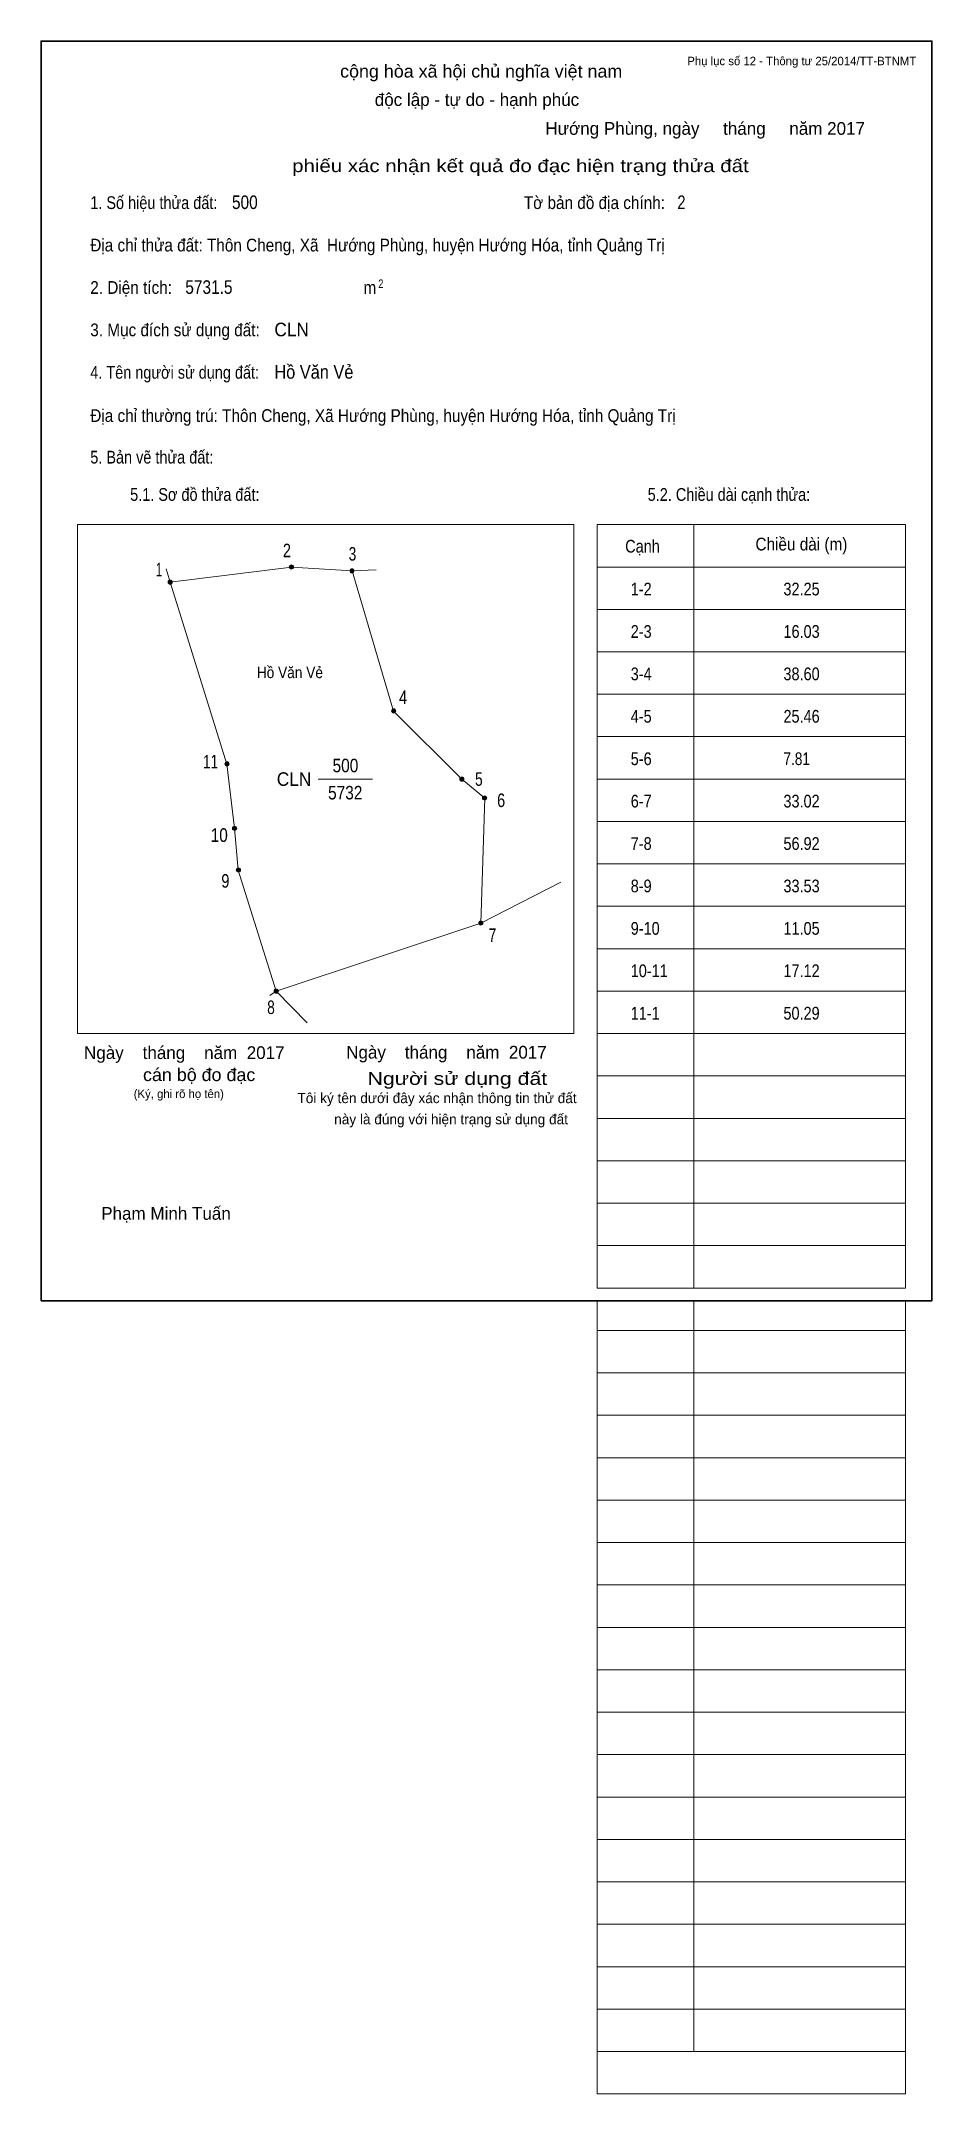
# Model space of a CAD drawing. Header units: centimetres. Extents: x 0 to 21, y -18.7 to 29.7.
import ezdxf
from ezdxf.enums import TextEntityAlignment as Align

# ---------------------------------------------------------------- set-up
doc = ezdxf.new("R2010")
doc.units = ezdxf.units.CM
doc.header["$LTSCALE"] = 0.12
for name, color, linetype in [('2', 7, 'Continuous'), ('30', 7, 'Continuous'), ('34', 7, 'Continuous')]:
    doc.layers.add(name, color=color, linetype=linetype)
for name, color, linetype, lineweight in [('32', 7, 'Continuous', 13), ('33', 7, 'Continuous', 13), ('6', 7, 'Continuous', 13), ('63', 7, 'Continuous', 13)]:
    doc.layers.add(name, color=color, linetype=linetype, lineweight=lineweight)

msp = doc.modelspace()

# ---------------------------------------------------------------- hatches: boundary and pattern name
at = {"layer": '32'}
for points in [[(3.0946, 16.9429, 1), (2.9946, 16.9429, 1)], [(5.9518, 17.3, 1), (5.8518, 17.3, 1)], [(7.3804, 17.2107, 1), (7.2804, 17.2107, 1)], [(8.3625, 13.9071, 1), (8.2625, 13.9071, 1)], [(4.4339, 12.6571, 1), (4.3339, 12.6571, 1)], [(9.9696, 12.3, 1), (9.8696, 12.3, 1)], [(10.5054, 11.8536, 1), (10.4054, 11.8536, 1)], [(4.6125, 11.1393, 1), (4.5125, 11.1393, 1)], [(4.7018, 10.1571, 1), (4.6018, 10.1571, 1)], [(10.4161, 8.9071, 1), (10.3161, 8.9071, 1)], [(5.5946, 7.3, 1), (5.4946, 7.3, 1)]]:
    msp.add_hatch(color=256, dxfattribs=at).paths.add_polyline_path(points)

# ---------------------------------------------------------------- linework, layer by layer
for centre in [(3.0446, 16.9429), (5.9018, 17.3), (7.3304, 17.2107), (8.3125, 13.9071), (4.3839, 12.6571), (9.9196, 12.3), (10.4554, 11.8536), (4.5625, 11.1393), (4.6518, 10.1571), (10.3661, 8.9071), (5.5446, 7.3)]:
    msp.add_circle(centre, 0.05, dxfattribs=at)
at = {"layer": '33'}
msp.add_line((6.53, 12.3), (7.81, 12.3), dxfattribs=at)
at = {"layer": '6'}
for p, q in [((2.95, 17.26), (3.04, 16.94)), ((7.33, 17.21), (7.9, 17.23))]:
    msp.add_line(p, q, dxfattribs=at)
for points in [[(3.04, 16.94), (5.9, 17.3), (7.33, 17.21)], [(3.04, 16.94), (4.38, 12.65), (4.56, 11.14), (4.65, 10.15), (5.54, 7.3), (6.27, 6.55)], [(7.33, 17.21), (8.31, 13.9), (9.92, 12.3), (10.46, 11.85), (10.37, 8.9)], [(5.39, 7.2), (5.54, 7.3), (10.37, 8.9), (12.25, 9.87)]]:
    msp.add_lwpolyline(points, dxfattribs=at)
at = {"layer": '63'}
for p, q in [((0.86, 18.3), (12.56, 18.3)), ((0.86, 6.3), (0.86, 18.3)), ((12.56, 6.3), (12.56, 18.3)), ((13.11, 18.3), (20.38, 18.3)), ((13.11, 0.3), (13.11, 18.3)), ((15.39, 0.3), (15.39, 18.3)), ((20.38, 0.3), (20.38, 18.3)), ((13.11, 17.3), (20.38, 17.3)), ((13.11, 16.3), (20.38, 16.3)), ((13.11, 15.3), (20.38, 15.3)), ((13.11, 14.3), (20.38, 14.3)), ((13.11, 13.3), (20.38, 13.3)), ((13.11, 12.3), (20.38, 12.3)), ((13.11, 11.3), (20.38, 11.3)), ((13.11, 10.3), (20.38, 10.3)), ((13.11, 9.3), (20.38, 9.3)), ((13.11, 8.3), (20.38, 8.3)), ((13.11, 7.3), (20.38, 7.3)), ((0.86, 6.3), (12.56, 6.3)), ((13.11, 6.3), (20.38, 6.3)), ((13.11, 5.3), (20.38, 5.3)), ((13.11, 4.3), (20.38, 4.3)), ((13.11, 3.3), (20.38, 3.3)), ((13.11, 2.3), (20.38, 2.3)), ((13.11, 1.3), (20.38, 1.3)), ((13.11, 0.3), (20.38, 0.3)), ((13.11, -18.7), (13.11, 0)), ((15.39, -17.7), (15.39, 0)), ((20.38, -18.7), (20.38, 0)), ((13.11, -0.7), (20.38, -0.7)), ((13.11, -0.7), (20.38, -0.7)), ((13.11, -1.7), (20.38, -1.7)), ((13.11, -2.7), (20.38, -2.7)), ((13.11, -3.7), (20.38, -3.7)), ((13.11, -4.7), (20.38, -4.7)), ((13.11, -5.7), (20.38, -5.7)), ((13.11, -6.7), (20.38, -6.7)), ((13.11, -7.7), (20.38, -7.7)), ((13.11, -8.7), (20.38, -8.7)), ((13.11, -9.7), (20.38, -9.7)), ((13.11, -10.7), (20.38, -10.7)), ((13.11, -11.7), (20.38, -11.7)), ((13.11, -12.7), (20.38, -12.7)), ((13.11, -13.7), (20.38, -13.7)), ((13.11, -14.7), (20.38, -14.7)), ((13.11, -15.7), (20.38, -15.7)), ((13.11, -16.7), (20.38, -16.7)), ((13.11, -17.7), (20.38, -17.7)), ((13.11, -18.7), (20.38, -18.7))]:
    msp.add_line(p, q, dxfattribs=at)
at = {"layer": '63', "lineweight": 35}
msp.add_lwpolyline([(0, 0), (0, 29.7), (21, 29.7), (21, 0)], close=True, dxfattribs=at)

# ---------------------------------------------------------------- texts
at = {"layer": '2', "width": 0.9}
msp.add_text('Hồ Văn Vẻ', height=0.2678, dxfattribs=at).set_placement((5.865, 14.68), align=Align.CENTER)
at = {"layer": '30'}
for s, width, p in [('1-2', 0.85, (13.9, 16.63)), ('32.25', 0.85, (17.5, 16.63)), ('2-3', 0.85, (13.9, 15.63)), ('16.03', 0.85, (17.5, 15.63)), ('3-4', 0.85, (13.9, 14.63)), ('38.60', 0.85, (17.5, 14.63)), ('4-5', 0.85, (13.9, 13.63)), ('25.46', 0.85, (17.5, 13.63)), ('5-6', 0.85, (13.9, 12.63)), ('7.81', 0.8, (17.5, 12.63)), ('6-7', 0.85, (13.9, 11.63)), ('33.02', 0.85, (17.5, 11.63)), ('7-8', 0.85, (13.9, 10.63)), ('56.92', 0.85, (17.5, 10.63)), ('8-9', 0.85, (13.9, 9.63)), ('33.53', 0.85, (17.5, 9.63)), ('9-10', 0.85, (13.9, 8.63)), ('11.05', 0.85, (17.5, 8.63)), ('10-11', 0.85, (13.9, 7.63)), ('17.12', 0.85, (17.5, 7.63)), ('11-1', 0.85, (13.9, 6.63)), ('50.29', 0.85, (17.5, 6.63))]:
    msp.add_text(s, height=0.3, dxfattribs=dict(at, width=width)).set_placement(p)
at = {"layer": '32'}
for s, width, p in [('2', 0.8, (5.795, 17.53)), ('3', 0.75, (7.34, 17.45)), ('1', 0.65, (2.78, 17.08)), ('4', 0.8, (8.535, 14.07)), ('11', 0.75, (3.995, 12.55)), ('5', 0.75, (10.32, 12.14)), ('6', 0.8, (10.845, 11.64)), ('10', 0.85, (4.2, 10.82)), ('9', 0.8, (4.345, 9.74)), ('7', 0.75, (10.64, 8.46)), ('8', 0.75, (5.42, 6.76))]:
    msp.add_text(s, height=0.32, dxfattribs=dict(at, width=width)).set_placement(p, align=Align.CENTER)
at = {"layer": '33', "width": 0.85}
for s, p in [('500', (7.175, 12.46)), ('5732', (7.17, 11.82))]:
    msp.add_text(s, height=0.32, dxfattribs=at).set_placement(p, align=Align.CENTER)
at = {"layer": '33', "width": 0.95}
msp.add_text('CLN', height=0.32, dxfattribs=at).set_placement((6.37, 12.14), align=Align.RIGHT)
at = {"layer": '34'}
for s, width, p in [('500', 0.85, (4.5, 25.74)), ('2', 0.8, (15, 25.74)), ('5731.5', 0.85, (3.4, 23.74)), ('CLN', 0.95, (5.5, 22.74)), ('Hồ Văn Vẻ', 0.9, (5.5, 21.74))]:
    msp.add_text(s, height=0.32, dxfattribs=dict(at, width=width)).set_placement(p)
at = {"layer": '63', "width": 1.05}
msp.add_text('cộng hòa xã hội chủ nghĩa việt nam', height=0.3, dxfattribs=at).set_placement((10.375, 28.84), align=Align.CENTER)
at = {"layer": '63'}
for s, height, p in [('Phụ lục số 12 - Thông tư 25/2014/TT-BTNMT', 0.2, (20.63, 29.13)), ('Ngày    tháng    năm  2017', 0.3, (5.74, 5.7)), ('Ngày    tháng    năm  2017', 0.3, (11.92, 5.71)), ('(Ký, ghi rõ họ tên)', 0.2, (4.31, 4.78))]:
    msp.add_text(s, height=height, dxfattribs=at).set_placement(p, align=Align.RIGHT)
for s, height, p in [('độc lập - tự do - hạnh phúc', 0.3, (10.275, 28.17)), ('Hướng Phùng, ngày     tháng     năm 2017', 0.3, (15.655, 27.49)), ('Tôi ký tên dưới đây xác nhận thông tin thử đất', 0.24, (9.335, 4.66)), ('này là đúng với hiện trạng sử dụng đất', 0.24, (9.665, 4.16)), ('Phạm Minh Tuấn', 0.3, (2.945, 1.91))]:
    msp.add_text(s, height=height, dxfattribs=at).set_placement(p, align=Align.CENTER)
for s, width, p in [('phiếu xác nhận kết quả đo đạc hiện trạng thửa đất', 1.2, (16.68, 26.61)), ('cán bộ đo đạc', 1.05, (5.05, 5.18)), ('Người sử dụng đất', 1.25, (11.93, 5.09))]:
    msp.add_text(s, height=0.3, dxfattribs=dict(at, width=width)).set_placement(p, align=Align.RIGHT)
for s, height, width, p in [('1. Số hiệu thửa đất:', 0.3, 0.85, (1.16, 25.74)), ('Tờ bản đồ địa chính:', 0.3, 0.9, (11.38, 25.74)), ('Địa chỉ thửa đất: Thôn Cheng, Xã  Hướng Phùng, huyện Hướng Hóa, tỉnh Quảng Trị', 0.3, 0.9, (1.16, 24.74)), ('2. Diện tích:', 0.3, 0.9, (1.16, 23.74)), ('m', 0.3, 0.9, (7.6, 23.74)), ('2', 0.2, 0.8, (7.95, 23.88)), ('3. Mục đích sử dụng đất:', 0.3, 0.9, (1.16, 22.74)), ('4. Tên người sử dụng đất:', 0.3, 0.85, (1.16, 21.74)), ('Địa chỉ thường trú: Thôn Cheng, Xã Hướng Phùng, huyện Hướng Hóa, tỉnh Quảng Trị', 0.3, 0.9, (1.16, 20.72)), ('5. Bản vẽ thửa đất:', 0.3, 0.85, (1.16, 19.74)), ('5.1. Sơ đồ thửa đất:', 0.3, 0.85, (2.1, 18.86)), ('5.2. Chiều dài cạnh thửa:', 0.3, 0.85, (14.3, 18.86)), ('Cạnh', 0.3, 0.85, (13.77, 17.64)), ('Chiều dài (m)', 0.3, 0.9, (16.84, 17.69))]:
    msp.add_text(s, height=height, dxfattribs=dict(at, width=width)).set_placement(p)

doc.saveas('drawing.dxf')
